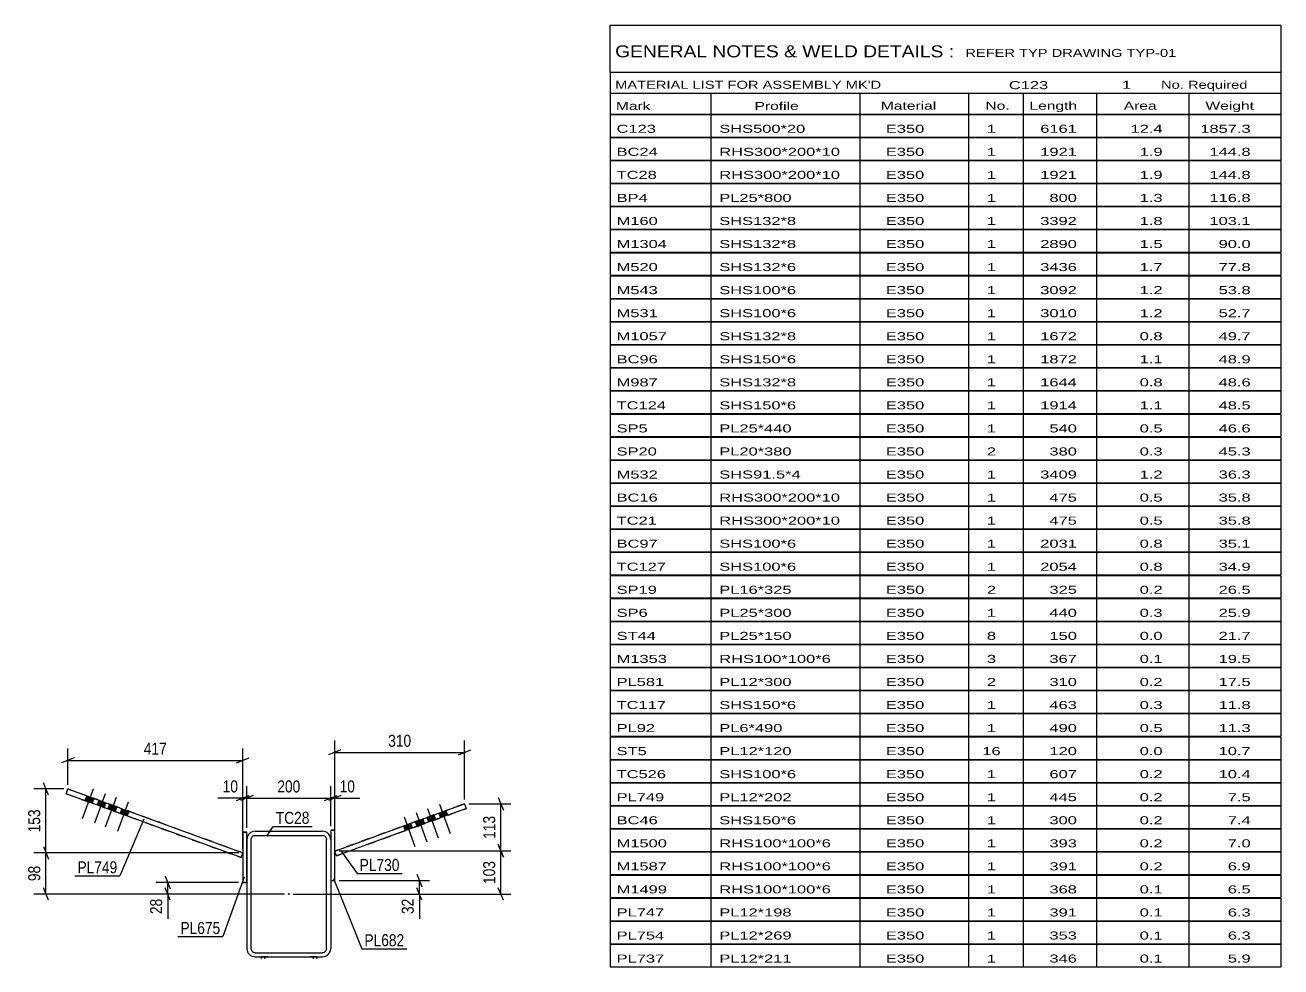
# Model space of a CAD drawing. Header units: millimetres. Extents: x -282 to 907, y -340 to 501.
# Drawn here: x 442.7 to 742.3, y -131.9 to 92.8 of the extents above; entities that cross this region are included whole.
import ezdxf

# ---------------------------------------------------------------- set-up
doc = ezdxf.new("R2010")
doc.units = ezdxf.units.MM
doc.linetypes.add('DXK_LINE_DOT2', pattern=[3.9198, 1.9599, -1.9599])
doc.linetypes.add('DXK_LINE_DOT3', pattern=[5.9187, 2.979, -0.9799, 0.9799, -0.9799])
doc.styles.add('Arial Narrow', font='ARIALN.TTF', dxfattribs={"height": 0.2})

# ---------------------------------------------------------------- blocks, each defined once
blk = doc.blocks.new('Bolt-284934793-63487 - 63347')
at = {"linetype": 'Continuous'}
for points in [[(538.91, -97.38), (540.6, -96.76), (540.19, -95.63), (538.5, -96.25)], [(541.78, -96.33), (543.47, -95.72), (543.06, -94.59), (541.37, -95.21)], [(533.39, -99.39), (535.08, -98.77), (534.67, -97.64), (532.98, -98.26)], [(536.26, -98.34), (537.95, -97.73), (537.54, -96.6), (535.85, -97.21)]]:
    blk.add_hatch(color=1, dxfattribs=at).paths.add_polyline_path(points)
at = {"color": 1, "linetype": 'Continuous'}
for p, q in [((536.01, -95.03), (538.57, -102.07)), ((538.66, -94.06), (541.22, -101.11)), ((540.19, -95.63), (540.6, -96.76)), ((541.37, -95.21), (541.78, -96.33)), ((541.53, -93.02), (544.09, -100.07)), ((543.06, -94.59), (543.47, -95.72)), ((532.98, -98.26), (533.39, -99.39)), ((533.14, -96.07), (535.7, -103.12)), ((534.67, -97.64), (535.08, -98.77)), ((535.85, -97.21), (536.26, -98.34)), ((537.54, -96.6), (537.95, -97.73)), ((538.5, -96.25), (538.91, -97.38))]:
    blk.add_line(p, q, dxfattribs=at)
blk = doc.blocks.new('Part-284934793-63453 - 63347')
at = {"color": 7, "linetype": 'DXK_LINE_DOT2'}
for p, q in [((499, -129.5), (499, -129.49)), ((499, -129.49), (499, -129.5)), ((499, -129.49), (499.12, -129.49)), ((499, -129.5), (499, -129.5)), ((499.12, -129.5), (499, -129.5)), ((499.12, -129.49), (499.47, -129.49)), ((499.47, -129.5), (499.12, -129.5)), ((499.47, -129.49), (499.99, -129.49)), ((499.99, -129.5), (499.47, -129.5)), ((499.8, -129.49), (499.8, -129.97)), ((499.86, -129.49), (499.8, -129.49)), ((499.8, -129.5), (499.86, -129.5)), ((500.04, -129.49), (499.86, -129.49)), ((499.86, -129.5), (500.04, -129.5)), ((499.99, -129.49), (500.6, -129.49)), ((500.6, -129.5), (499.99, -129.5)), ((500.3, -129.49), (500.04, -129.49)), ((500.04, -129.5), (500.3, -129.5)), ((500.6, -129.49), (500.3, -129.49)), ((500.3, -129.5), (500.6, -129.5)), ((500.6, -129.49), (510.6, -129.49)), ((500.6, -129.49), (510.6, -129.49)), ((500.6, -129.5), (510.6, -129.5)), ((500.6, -129.5), (510.6, -129.5)), ((510.91, -129.49), (510.6, -129.49)), ((510.6, -129.49), (511.21, -129.49)), ((510.6, -129.5), (510.91, -129.5)), ((511.21, -129.5), (510.6, -129.5)), ((511.17, -129.49), (510.91, -129.49)), ((510.91, -129.5), (511.17, -129.5)), ((511.34, -129.49), (511.17, -129.49)), ((511.17, -129.5), (511.34, -129.5)), ((511.21, -129.49), (511.73, -129.49)), ((511.73, -129.5), (511.21, -129.5)), ((511.4, -129.49), (511.34, -129.49)), ((511.34, -129.5), (511.4, -129.5)), ((511.4, -129.49), (511.4, -129.97)), ((511.73, -129.49), (512.08, -129.49)), ((512.08, -129.5), (511.73, -129.5)), ((512.08, -129.49), (512.2, -129.49)), ((512.2, -129.5), (512.08, -129.5)), ((512.2, -129.49), (512.2, -129.5)), ((512.2, -129.49), (512.2, -129.5))]:
    blk.add_line(p, q, dxfattribs=at)
at = {"color": 2, "linetype": 'Continuous'}
for p, q in [((499, -129.5), (499, -129.97)), ((512.2, -129.5), (512.2, -129.97))]:
    blk.add_line(p, q, dxfattribs=at)
blk = doc.blocks.new('Part-284934793-63357 - 63347')
at = {"linetype": 'Continuous'}
blk.add_hatch(color=246, dxfattribs=at).paths.add_polyline_path([(505.6, -114.6, -1), (505.6, -114.4, -1)])
at = {"color": 2, "linetype": 'Continuous'}
for p, q in [((495.75, -100.73), (495.6, -101.5)), ((495.6, -101.5), (495.6, -127.5)), ((496.6, -101.5), (496.68, -101.12)), ((496.6, -101.5), (496.6, -101.5)), ((496.6, -127.5), (496.6, -101.5)), ((497.6, -99.5), (496.84, -99.65)), ((497.22, -100.57), (497.6, -100.5)), ((497.6, -99.5), (513.6, -99.5)), ((497.6, -99.5), (497.6, -99.5)), ((497.6, -100.5), (497.6, -100.5)), ((497.6, -100.5), (513.6, -100.5)), ((513.6, -99.5), (513.6, -99.5)), ((514.37, -99.65), (513.6, -99.5)), ((513.6, -100.5), (513.6, -100.5)), ((513.6, -100.5), (513.98, -100.57)), ((514.53, -101.12), (514.6, -101.5)), ((514.6, -101.5), (514.6, -101.5)), ((514.6, -127.5), (514.6, -101.5)), ((515.6, -101.5), (515.45, -100.73)), ((515.6, -101.5), (515.6, -127.5)), ((495.6, -127.5), (495.75, -128.26)), ((496.6, -127.5), (496.6, -127.5)), ((496.68, -127.88), (496.6, -127.5)), ((497.6, -128.5), (497.22, -128.42)), ((497.6, -128.5), (497.6, -128.5)), ((497.6, -128.5), (513.6, -128.5)), ((513.98, -128.42), (513.6, -128.5)), ((513.6, -128.5), (513.6, -128.5)), ((514.6, -127.5), (514.53, -127.88)), ((514.6, -127.5), (514.6, -127.5)), ((515.45, -128.26), (515.6, -127.5)), ((496.84, -129.35), (497.6, -129.5)), ((497.6, -129.5), (513.6, -129.5)), ((497.6, -129.5), (497.6, -129.5)), ((513.6, -129.5), (514.37, -129.35)), ((513.6, -129.5), (513.6, -129.5))]:
    blk.add_line(p, q, dxfattribs=at)
at = {"color": 7, "linetype": 'DXK_LINE_DOT3'}
blk.add_line((505.6, -114.5), (505.6, -114.5), dxfattribs=at)
at = {"color": 246, "linetype": 'DXK_LINE_DOT2'}
blk.add_line((505.6, -114.5), (505.6, -114.5), dxfattribs=at)
at = {"color": 246, "linetype": 'Continuous'}
blk.add_circle((505.6, -114.5), 0.1, dxfattribs=at)
at = {"color": 2, "linetype": 'Continuous'}
for centre, radius, start, end in [((497.6, -101.5), 2, 112.5, 157.5), ((497.6, -101.5), 1, 112.5, 157.5), ((513.6, -101.5), 1, 22.5, 67.5), ((513.6, -101.5), 2, 22.5, 67.5), ((497.6, -127.5), 2, 202.5, 247.5), ((497.6, -127.5), 1, 202.5, 247.5), ((513.6, -127.5), 1, 292.5, 337.5), ((513.6, -127.5), 2, 292.5, 337.5)]:
    blk.add_arc(centre, radius, start, end, dxfattribs=at)
blk = doc.blocks.new('Part-284934793-63458 - 63347')
at = {"color": 2, "linetype": 'Continuous'}
for p, q in [((516.55, -104.24), (539.55, -95.87)), ((539.55, -95.87), (547.55, -92.95)), ((539.96, -96.99), (539.55, -95.87)), ((547.96, -94.08), (539.96, -96.99)), ((547.96, -94.08), (547.55, -92.95)), ((539.96, -96.99), (516.96, -105.36)), ((516.96, -105.36), (516.55, -104.24)), ((516.55, -104.24), (516.55, -104.24)), ((516.96, -105.36), (516.96, -105.36))]:
    blk.add_line(p, q, dxfattribs=at)
at = {"color": 7, "linetype": 'DXK_LINE_DOT2'}
for p, q in [((547.55, -92.95), (535.82, -97.22)), ((536.23, -98.35), (547.96, -94.08)), ((535.82, -97.22), (516.55, -104.24)), ((516.96, -105.36), (536.23, -98.35)), ((536.23, -98.35), (535.82, -97.22)), ((516.96, -105.36), (516.55, -104.24))]:
    blk.add_line(p, q, dxfattribs=at)
blk = doc.blocks.new('Part-284934793-63418 - 63347')
at = {"color": 2, "linetype": 'Continuous'}
for p, q in [((516.6, -99.27), (515.6, -99.27)), ((515.6, -99.27), (515.6, -111.27)), ((516.6, -111.27), (516.6, -99.27)), ((515.6, -111.27), (516.6, -111.27)), ((516.6, -111.27), (516.6, -111.27))]:
    blk.add_line(p, q, dxfattribs=at)
at = {"color": 7, "linetype": 'DXK_LINE_DOT2'}
for p, q in [((515.6, -99.27), (516.6, -99.27)), ((515.6, -111.27), (516.6, -111.27)), ((516.6, -111.27), (516.6, -111.27))]:
    blk.add_line(p, q, dxfattribs=at)
blk = doc.blocks.new('Part-284934793-63438 - 63347')
at = {"color": 2, "linetype": 'Continuous'}
for p, q in [((494.6, -99.72), (494.6, -99.72)), ((494.6, -99.72), (494.6, -111.72)), ((495.6, -99.72), (494.6, -99.72)), ((495.6, -99.72), (495.6, -99.72)), ((495.6, -111.72), (495.6, -99.72)), ((494.6, -111.72), (494.6, -111.72)), ((495.6, -111.72), (494.6, -111.72)), ((495.6, -111.72), (495.6, -111.72))]:
    blk.add_line(p, q, dxfattribs=at)
at = {"color": 7, "linetype": 'DXK_LINE_DOT2'}
for p, q in [((494.6, -99.72), (495.6, -99.72)), ((494.6, -111.72), (495.6, -111.72)), ((494.6, -111.72), (494.6, -111.72))]:
    blk.add_line(p, q, dxfattribs=at)
blk = doc.blocks.new('Part-284934793-63468 - 63347')
at = {"color": 2, "linetype": 'Continuous'}
for p, q in [((452.48, -90.56), (452.89, -89.43)), ((452.89, -89.43), (460.4, -92.17)), ((459.98, -93.3), (452.48, -90.56)), ((460.4, -92.17), (459.98, -93.3)), ((460.4, -92.17), (494.65, -104.69)), ((494.24, -105.81), (459.98, -93.3)), ((494.24, -105.81), (494.65, -104.69)), ((494.65, -104.69), (494.65, -104.69)), ((494.24, -105.81), (494.24, -105.81))]:
    blk.add_line(p, q, dxfattribs=at)
at = {"color": 7, "linetype": 'DXK_LINE_DOT2'}
for p, q in [((464.53, -93.68), (452.89, -89.43)), ((452.48, -90.56), (464.11, -94.81)), ((464.11, -94.81), (464.53, -93.68)), ((464.11, -94.81), (494.24, -105.81)), ((494.65, -104.69), (464.53, -93.68)), ((494.24, -105.81), (494.65, -104.69))]:
    blk.add_line(p, q, dxfattribs=at)
blk = doc.blocks.new('Bolt-284934793-63497 - 63347')
at = {"linetype": 'Continuous'}
for points in [[(456.96, -92.2), (458.65, -92.81), (459.07, -91.69), (457.37, -91.07)], [(459.86, -93.25), (461.55, -93.87), (461.96, -92.74), (460.27, -92.13)], [(462.44, -94.2), (464.13, -94.81), (464.54, -93.69), (462.85, -93.07)], [(465.33, -95.25), (467.02, -95.87), (467.44, -94.74), (465.75, -94.13)]]:
    blk.add_hatch(color=1, dxfattribs=at).paths.add_polyline_path(points)
at = {"color": 1, "linetype": 'Continuous'}
for p, q in [((458.91, -89.5), (456.33, -96.54)), ((457.37, -91.07), (456.96, -92.2)), ((459.07, -91.69), (458.65, -92.81)), ((461.8, -90.56), (459.23, -97.6)), ((460.27, -92.13), (459.86, -93.25)), ((461.96, -92.74), (461.55, -93.87)), ((464.38, -91.5), (461.81, -98.55)), ((467.28, -92.56), (464.7, -99.6)), ((462.85, -93.07), (462.44, -94.2)), ((464.54, -93.69), (464.13, -94.81)), ((465.75, -94.13), (465.33, -95.25)), ((467.44, -94.74), (467.02, -95.87))]:
    blk.add_line(p, q, dxfattribs=at)
blk = doc.blocks.new('StraightDimension-284934793-63756 - 63347')
at = {"color": 7, "linetype": 'Continuous'}
for p, q in [((494.6, -98.72), (494.6, -88.75)), ((495.6, -98.72), (495.6, -88.75)), ((493.1, -92.2), (496.1, -91)), ((497.1, -91), (494.1, -92.2)), ((494.6, -91.6), (495.6, -91.6))]:
    blk.add_line(p, q, dxfattribs=at)
at = {"color": 0}
blk.add_wipeout([(494.08, -90.85), (494.08, -86.65), (489.22, -86.65), (489.22, -90.85)], dxfattribs=at)
at = {"color": 7, "linetype": 'Continuous'}
blk.add_line((494.6, -91.6), (488.7, -91.6), dxfattribs=at)
blk.add_line((494.6, -91.6), (488.7, -91.6), dxfattribs=at)
at = {"color": 3, "style": 'Arial Narrow'}
blk.add_text('10', height=2.863, dxfattribs=at).set_placement((489.82, -90.25))
blk = doc.blocks.new('StraightDimension-284934793-63603 - 63347')
at = {"color": 7, "linetype": 'Continuous'}
for p, q in [((452.89, -88.43), (452.89, -79.75)), ((494.6, -103.67), (494.6, -79.75)), ((454.39, -82), (451.39, -83.2)), ((452.89, -82.6), (494.6, -82.6)), ((493.1, -83.2), (496.1, -82))]:
    blk.add_line(p, q, dxfattribs=at)
at = {"color": 0}
blk.add_wipeout([(477.09, -81.85), (477.09, -77.65), (470.4, -77.65), (470.4, -81.85)], dxfattribs=at)
at = {"color": 3, "style": 'Arial Narrow'}
blk.add_text('417', height=2.863, dxfattribs=at).set_placement((471, -81.25))
blk = doc.blocks.new('StraightDimension-284934793-63724 - 63347')
at = {"color": 7, "linetype": 'Continuous'}
for p, q in [((516.55, -103.24), (516.55, -77.85)), ((547.55, -91.95), (547.55, -77.85)), ((518.05, -80.1), (515.05, -81.3)), ((516.55, -80.7), (547.55, -80.7)), ((546.05, -81.3), (549.05, -80.1))]:
    blk.add_line(p, q, dxfattribs=at)
at = {"color": 0}
blk.add_wipeout([(535.39, -79.95), (535.39, -75.75), (528.71, -75.75), (528.71, -79.95)], dxfattribs=at)
at = {"color": 3, "style": 'Arial Narrow'}
blk.add_text('310', height=2.863, dxfattribs=at).set_placement((529.31, -79.35))
blk = doc.blocks.new('StraightDimension-284934793-63555 - 63347')
at = {"color": 7, "linetype": 'Continuous'}
for p, q in [((476.11, -110.22), (477.31, -113.22)), ((493.6, -111.72), (473.86, -111.72)), ((477.31, -116), (476.11, -113)), ((476.71, -114.5), (476.71, -111.72)), ((504.6, -114.5), (473.86, -114.5))]:
    blk.add_line(p, q, dxfattribs=at)
at = {"color": 0}
blk.add_wipeout([(475.96, -115.02), (471.76, -115.02), (471.76, -119.88), (475.96, -119.88)], dxfattribs=at)
at = {"color": 7, "linetype": 'Continuous'}
blk.add_line((476.71, -114.5), (476.71, -120.41), dxfattribs=at)
blk.add_line((476.71, -114.5), (476.71, -120.41), dxfattribs=at)
at = {"color": 3, "style": 'Arial Narrow'}
blk.add_text('28', height=2.863, rotation=90.0002, dxfattribs=at).set_placement((475.36, -119.28))
blk = doc.blocks.new('StraightDimension-284934793-63636 - 63347')
at = {"color": 7, "linetype": 'Continuous'}
for p, q in [((536.15, -109.77), (537.35, -112.77)), ((517.6, -111.27), (539.15, -111.27)), ((537.35, -116), (536.15, -113)), ((536.75, -114.5), (536.75, -111.27)), ((506.6, -114.5), (539.15, -114.5))]:
    blk.add_line(p, q, dxfattribs=at)
at = {"color": 0}
blk.add_wipeout([(536, -115.02), (531.8, -115.02), (531.8, -119.88), (536, -119.88)], dxfattribs=at)
at = {"color": 7, "linetype": 'Continuous'}
blk.add_line((536.75, -114.5), (536.75, -120.41), dxfattribs=at)
blk.add_line((536.75, -114.5), (536.75, -120.41), dxfattribs=at)
at = {"color": 3, "style": 'Arial Narrow'}
blk.add_text('32', height=2.863, rotation=90.0002, dxfattribs=at).set_placement((535.4, -119.28))
blk = doc.blocks.new('StraightDimension-284934793-63572 - 63347')
at = {"color": 7, "linetype": 'Continuous'}
for p, q in [((451.89, -89.43), (444.78, -89.43)), ((448.23, -90.93), (447.03, -87.93)), ((447.63, -104.69), (447.63, -89.43)), ((493.65, -104.69), (444.78, -104.69)), ((447.03, -103.19), (448.23, -106.19))]:
    blk.add_line(p, q, dxfattribs=at)
at = {"color": 0}
blk.add_wipeout([(446.88, -93.72), (442.68, -93.72), (442.68, -100.4), (446.88, -100.4)], dxfattribs=at)
at = {"color": 3, "style": 'Arial Narrow'}
blk.add_text('153', height=2.863, rotation=90.0002, dxfattribs=at).set_placement((446.28, -99.8))
blk = doc.blocks.new('StraightDimension-284934793-63573 - 63347')
at = {"color": 7, "linetype": 'Continuous'}
for p, q in [((493.65, -104.69), (444.78, -104.69)), ((447.03, -103.19), (448.23, -106.19)), ((447.63, -114.5), (447.63, -104.69)), ((448.23, -116), (447.03, -113)), ((504.6, -114.5), (444.78, -114.5))]:
    blk.add_line(p, q, dxfattribs=at)
at = {"color": 0}
blk.add_wipeout([(446.88, -107.16), (442.68, -107.16), (442.68, -112.02), (446.88, -112.02)], dxfattribs=at)
at = {"color": 3, "style": 'Arial Narrow'}
blk.add_text('98', height=2.863, rotation=90.0002, dxfattribs=at).set_placement((446.28, -111.42))
blk = doc.blocks.new('StraightDimension-284934793-63684 - 63347')
at = {"color": 7, "linetype": 'Continuous'}
for p, q in [((555.59, -91.45), (556.79, -94.45)), ((548.55, -92.95), (558.59, -92.95)), ((556.19, -104.22), (556.19, -92.95)), ((517.6, -104.22), (558.59, -104.22)), ((556.79, -105.72), (555.59, -102.72))]:
    blk.add_line(p, q, dxfattribs=at)
at = {"color": 0}
blk.add_wipeout([(555.44, -95.24), (551.24, -95.24), (551.24, -101.93), (555.44, -101.93)], dxfattribs=at)
at = {"color": 3, "style": 'Arial Narrow'}
blk.add_text('113', height=2.863, rotation=90.0002, dxfattribs=at).set_placement((554.84, -101.33))
blk = doc.blocks.new('StraightDimension-284934793-63685 - 63347')
at = {"color": 7, "linetype": 'Continuous'}
for p, q in [((517.6, -104.22), (558.59, -104.22)), ((555.59, -102.72), (556.79, -105.72)), ((556.19, -114.5), (556.19, -104.22)), ((556.79, -116), (555.59, -113)), ((506.6, -114.5), (558.59, -114.5))]:
    blk.add_line(p, q, dxfattribs=at)
at = {"color": 0}
blk.add_wipeout([(555.44, -106.02), (551.24, -106.02), (551.24, -112.7), (555.44, -112.7)], dxfattribs=at)
at = {"color": 3, "style": 'Arial Narrow'}
blk.add_text('103', height=2.863, rotation=90.0002, dxfattribs=at).set_placement((554.84, -112.1))
blk = doc.blocks.new('StraightDimension-284934793-63754 - 63347')
at = {"color": 7, "linetype": 'Continuous'}
for p, q in [((515.6, -98.27), (515.6, -88.75)), ((516.6, -98.27), (516.6, -88.75)), ((514.1, -92.2), (517.1, -91)), ((518.1, -91), (515.1, -92.2)), ((515.6, -91.6), (516.6, -91.6))]:
    blk.add_line(p, q, dxfattribs=at)
at = {"color": 0}
blk.add_wipeout([(521.98, -90.85), (521.98, -86.65), (517.13, -86.65), (517.13, -90.85)], dxfattribs=at)
at = {"color": 7, "linetype": 'Continuous'}
blk.add_line((516.6, -91.6), (522.51, -91.6), dxfattribs=at)
blk.add_line((516.6, -91.6), (522.51, -91.6), dxfattribs=at)
at = {"color": 3, "style": 'Arial Narrow'}
blk.add_text('10', height=2.863, dxfattribs=at).set_placement((517.73, -90.25))
blk = doc.blocks.new('StraightDimension-284934793-63755 - 63347')
at = {"color": 7, "linetype": 'Continuous'}
for p, q in [((495.6, -98.72), (495.6, -88.75)), ((515.6, -98.27), (515.6, -88.75)), ((497.1, -91), (494.1, -92.2)), ((495.6, -91.6), (515.6, -91.6)), ((514.1, -92.2), (517.1, -91))]:
    blk.add_line(p, q, dxfattribs=at)
at = {"color": 0}
blk.add_wipeout([(508.94, -90.85), (508.94, -86.65), (502.26, -86.65), (502.26, -90.85)], dxfattribs=at)
at = {"color": 3, "style": 'Arial Narrow'}
blk.add_text('200', height=2.863, dxfattribs=at).set_placement((502.86, -90.25))
blk = doc.blocks.new('Unknown-284934793-69034')
at = {"color": 7, "linetype": 'Continuous'}
for p, q in [((582.31, 92.84), (742.31, 92.84)), ((582.31, 81.59), (582.31, 92.84)), ((742.31, 92.84), (742.31, 81.59)), ((582.31, 81.59), (742.31, 81.59)), ((582.31, 81.59), (582.31, 76.59)), ((742.31, 81.59), (742.31, 76.59)), ((582.31, 76.59), (742.31, 76.59)), ((582.31, 76.59), (582.31, 71.59)), ((606.31, 76.59), (606.31, 71.59)), ((641.81, 76.59), (641.81, 71.59)), ((667.81, 76.59), (667.81, 71.59)), ((680.81, 76.59), (680.81, 71.59)), ((698.31, 76.59), (698.31, 71.59)), ((720.31, 76.59), (720.31, 71.59)), ((742.31, 76.59), (742.31, 71.59)), ((582.31, 71.59), (742.31, 71.59)), ((582.31, 71.54), (582.31, 66.14)), ((582.31, 71.54), (742.31, 71.54)), ((606.31, 71.59), (606.31, 66.09)), ((641.81, 71.59), (641.81, 66.09)), ((667.81, 71.59), (667.81, 66.09)), ((680.81, 71.59), (680.81, 66.09)), ((698.31, 71.59), (698.31, 66.09)), ((720.31, 71.59), (720.31, 66.09)), ((742.31, 71.54), (742.31, 66.14)), ((582.31, 66.14), (742.31, 66.14)), ((582.31, 66.04), (582.31, 60.64)), ((582.31, 66.04), (742.31, 66.04)), ((606.31, 66.09), (606.31, 60.59)), ((641.81, 66.09), (641.81, 60.59)), ((667.81, 66.09), (667.81, 60.59)), ((680.81, 66.09), (680.81, 60.59)), ((698.31, 66.09), (698.31, 60.59)), ((720.31, 66.09), (720.31, 60.59)), ((742.31, 66.04), (742.31, 60.64)), ((582.31, 60.64), (742.31, 60.64)), ((582.31, 60.54), (582.31, 55.14)), ((582.31, 60.54), (742.31, 60.54)), ((606.31, 60.59), (606.31, 55.09)), ((641.81, 60.59), (641.81, 55.09)), ((667.81, 60.59), (667.81, 55.09)), ((680.81, 60.59), (680.81, 55.09)), ((698.31, 60.59), (698.31, 55.09)), ((720.31, 60.59), (720.31, 55.09)), ((742.31, 60.54), (742.31, 55.14)), ((582.31, 55.14), (742.31, 55.14)), ((582.31, 55.04), (582.31, 49.64)), ((582.31, 55.04), (742.31, 55.04)), ((606.31, 55.09), (606.31, 49.59)), ((641.81, 55.09), (641.81, 49.59)), ((667.81, 55.09), (667.81, 49.59)), ((680.81, 55.09), (680.81, 49.59)), ((698.31, 55.09), (698.31, 49.59)), ((720.31, 55.09), (720.31, 49.59)), ((742.31, 55.04), (742.31, 49.64)), ((582.31, 49.64), (742.31, 49.64)), ((582.31, 49.54), (582.31, 44.14)), ((582.31, 49.54), (742.31, 49.54)), ((606.31, 49.59), (606.31, 44.09)), ((641.81, 49.59), (641.81, 44.09)), ((667.81, 49.59), (667.81, 44.09)), ((680.81, 49.59), (680.81, 44.09)), ((698.31, 49.59), (698.31, 44.09)), ((720.31, 49.59), (720.31, 44.09)), ((742.31, 49.54), (742.31, 44.14)), ((582.31, 44.14), (742.31, 44.14)), ((582.31, 44.04), (582.31, 38.64)), ((582.31, 44.04), (742.31, 44.04)), ((606.31, 44.09), (606.31, 38.59)), ((641.81, 44.09), (641.81, 38.59)), ((667.81, 44.09), (667.81, 38.59)), ((680.81, 44.09), (680.81, 38.59)), ((698.31, 44.09), (698.31, 38.59)), ((720.31, 44.09), (720.31, 38.59)), ((742.31, 44.04), (742.31, 38.64)), ((582.31, 38.64), (742.31, 38.64)), ((582.31, 38.54), (582.31, 33.14)), ((582.31, 38.54), (742.31, 38.54)), ((606.31, 38.59), (606.31, 33.09)), ((641.81, 38.59), (641.81, 33.09)), ((667.81, 38.59), (667.81, 33.09)), ((680.81, 38.59), (680.81, 33.09)), ((698.31, 38.59), (698.31, 33.09)), ((720.31, 38.59), (720.31, 33.09)), ((742.31, 38.54), (742.31, 33.14)), ((582.31, 33.14), (742.31, 33.14)), ((582.31, 33.04), (582.31, 27.64)), ((582.31, 33.04), (742.31, 33.04)), ((606.31, 33.09), (606.31, 27.59)), ((641.81, 33.09), (641.81, 27.59)), ((667.81, 33.09), (667.81, 27.59)), ((680.81, 33.09), (680.81, 27.59)), ((698.31, 33.09), (698.31, 27.59)), ((720.31, 33.09), (720.31, 27.59)), ((742.31, 33.04), (742.31, 27.64)), ((582.31, 27.64), (742.31, 27.64)), ((582.31, 27.54), (582.31, 22.14)), ((582.31, 27.54), (742.31, 27.54)), ((606.31, 27.59), (606.31, 22.09)), ((641.81, 27.59), (641.81, 22.09)), ((667.81, 27.59), (667.81, 22.09)), ((680.81, 27.59), (680.81, 22.09)), ((698.31, 27.59), (698.31, 22.09)), ((720.31, 27.59), (720.31, 22.09)), ((742.31, 27.54), (742.31, 22.14)), ((582.31, 22.14), (742.31, 22.14)), ((582.31, 22.04), (582.31, 16.64)), ((582.31, 22.04), (742.31, 22.04)), ((606.31, 22.09), (606.31, 16.59)), ((641.81, 22.09), (641.81, 16.59)), ((667.81, 22.09), (667.81, 16.59)), ((680.81, 22.09), (680.81, 16.59)), ((698.31, 22.09), (698.31, 16.59)), ((720.31, 22.09), (720.31, 16.59)), ((742.31, 22.04), (742.31, 16.64)), ((582.31, 16.64), (742.31, 16.64)), ((582.31, 16.54), (582.31, 11.14)), ((582.31, 16.54), (742.31, 16.54)), ((606.31, 16.59), (606.31, 11.09)), ((641.81, 16.59), (641.81, 11.09)), ((667.81, 16.59), (667.81, 11.09)), ((680.81, 16.59), (680.81, 11.09)), ((698.31, 16.59), (698.31, 11.09)), ((720.31, 16.59), (720.31, 11.09)), ((742.31, 16.54), (742.31, 11.14)), ((582.31, 11.14), (742.31, 11.14)), ((582.31, 11.04), (582.31, 5.64)), ((582.31, 11.04), (742.31, 11.04)), ((606.31, 11.09), (606.31, 5.59)), ((641.81, 11.09), (641.81, 5.59)), ((667.81, 11.09), (667.81, 5.59)), ((680.81, 11.09), (680.81, 5.59)), ((698.31, 11.09), (698.31, 5.59)), ((720.31, 11.09), (720.31, 5.59)), ((742.31, 11.04), (742.31, 5.64)), ((582.31, 5.64), (742.31, 5.64)), ((582.31, 5.54), (582.31, 0.14)), ((582.31, 5.54), (742.31, 5.54)), ((606.31, 5.59), (606.31, 0.09)), ((641.81, 5.59), (641.81, 0.09)), ((667.81, 5.59), (667.81, 0.09)), ((680.81, 5.59), (680.81, 0.09)), ((698.31, 5.59), (698.31, 0.09)), ((720.31, 5.59), (720.31, 0.09)), ((742.31, 5.54), (742.31, 0.14)), ((582.31, 0.14), (742.31, 0.14)), ((582.31, 0.04), (582.31, -5.36)), ((582.31, 0.04), (742.31, 0.04)), ((606.31, 0.09), (606.31, -5.41)), ((641.81, 0.09), (641.81, -5.41)), ((667.81, 0.09), (667.81, -5.41)), ((680.81, 0.09), (680.81, -5.41)), ((698.31, 0.09), (698.31, -5.41)), ((720.31, 0.09), (720.31, -5.41)), ((742.31, 0.04), (742.31, -5.36)), ((582.31, -5.36), (742.31, -5.36)), ((582.31, -5.46), (582.31, -10.86)), ((582.31, -5.46), (742.31, -5.46)), ((606.31, -5.41), (606.31, -10.91)), ((641.81, -5.41), (641.81, -10.91)), ((667.81, -5.41), (667.81, -10.91)), ((680.81, -5.41), (680.81, -10.91)), ((698.31, -5.41), (698.31, -10.91)), ((720.31, -5.41), (720.31, -10.91)), ((742.31, -5.46), (742.31, -10.86)), ((582.31, -10.86), (742.31, -10.86)), ((582.31, -10.96), (582.31, -16.36)), ((582.31, -10.96), (742.31, -10.96)), ((606.31, -10.91), (606.31, -16.41)), ((641.81, -10.91), (641.81, -16.41)), ((667.81, -10.91), (667.81, -16.41)), ((680.81, -10.91), (680.81, -16.41)), ((698.31, -10.91), (698.31, -16.41)), ((720.31, -10.91), (720.31, -16.41)), ((742.31, -10.96), (742.31, -16.36)), ((582.31, -16.36), (742.31, -16.36)), ((582.31, -16.46), (582.31, -21.86)), ((582.31, -16.46), (742.31, -16.46)), ((606.31, -16.41), (606.31, -21.91)), ((641.81, -16.41), (641.81, -21.91)), ((667.81, -16.41), (667.81, -21.91)), ((680.81, -16.41), (680.81, -21.91)), ((698.31, -16.41), (698.31, -21.91)), ((720.31, -16.41), (720.31, -21.91)), ((742.31, -16.46), (742.31, -21.86)), ((582.31, -21.86), (742.31, -21.86)), ((582.31, -21.96), (582.31, -27.36)), ((582.31, -21.96), (742.31, -21.96)), ((606.31, -21.91), (606.31, -27.41)), ((641.81, -21.91), (641.81, -27.41)), ((667.81, -21.91), (667.81, -27.41)), ((680.81, -21.91), (680.81, -27.41)), ((698.31, -21.91), (698.31, -27.41)), ((720.31, -21.91), (720.31, -27.41)), ((742.31, -21.96), (742.31, -27.36)), ((582.31, -27.36), (742.31, -27.36)), ((582.31, -27.46), (582.31, -32.86)), ((582.31, -27.46), (742.31, -27.46)), ((606.31, -27.41), (606.31, -32.91)), ((641.81, -27.41), (641.81, -32.91)), ((667.81, -27.41), (667.81, -32.91)), ((680.81, -27.41), (680.81, -32.91)), ((698.31, -27.41), (698.31, -32.91)), ((720.31, -27.41), (720.31, -32.91)), ((742.31, -27.46), (742.31, -32.86)), ((582.31, -32.86), (742.31, -32.86)), ((606.31, -32.91), (606.31, -38.41)), ((641.81, -32.91), (641.81, -38.41)), ((667.81, -32.91), (667.81, -38.41)), ((680.81, -32.91), (680.81, -38.41)), ((698.31, -32.91), (698.31, -38.41)), ((720.31, -32.91), (720.31, -38.41)), ((582.31, -32.96), (582.31, -38.36)), ((582.31, -32.96), (742.31, -32.96)), ((742.31, -32.96), (742.31, -38.36)), ((582.31, -38.36), (742.31, -38.36)), ((582.31, -38.46), (582.31, -43.86)), ((582.31, -38.46), (742.31, -38.46)), ((606.31, -38.41), (606.31, -43.91)), ((641.81, -38.41), (641.81, -43.91)), ((667.81, -38.41), (667.81, -43.91)), ((680.81, -38.41), (680.81, -43.91)), ((698.31, -38.41), (698.31, -43.91)), ((720.31, -38.41), (720.31, -43.91)), ((742.31, -38.46), (742.31, -43.86)), ((582.31, -43.86), (742.31, -43.86)), ((582.31, -43.96), (582.31, -49.36)), ((582.31, -43.96), (742.31, -43.96)), ((606.31, -43.91), (606.31, -49.41)), ((641.81, -43.91), (641.81, -49.41)), ((667.81, -43.91), (667.81, -49.41)), ((680.81, -43.91), (680.81, -49.41)), ((698.31, -43.91), (698.31, -49.41)), ((720.31, -43.91), (720.31, -49.41)), ((742.31, -43.96), (742.31, -49.36)), ((582.31, -49.36), (742.31, -49.36)), ((582.31, -49.46), (582.31, -54.86)), ((582.31, -49.46), (742.31, -49.46)), ((606.31, -49.41), (606.31, -54.91)), ((641.81, -49.41), (641.81, -54.91)), ((667.81, -49.41), (667.81, -54.91)), ((680.81, -49.41), (680.81, -54.91)), ((698.31, -49.41), (698.31, -54.91)), ((720.31, -49.41), (720.31, -54.91)), ((742.31, -49.46), (742.31, -54.86)), ((582.31, -54.86), (742.31, -54.86)), ((582.31, -54.96), (582.31, -60.36)), ((582.31, -54.96), (742.31, -54.96)), ((606.31, -54.91), (606.31, -60.41)), ((641.81, -54.91), (641.81, -60.41)), ((667.81, -54.91), (667.81, -60.41)), ((680.81, -54.91), (680.81, -60.41)), ((698.31, -54.91), (698.31, -60.41)), ((720.31, -54.91), (720.31, -60.41)), ((742.31, -54.96), (742.31, -60.36)), ((582.31, -60.36), (742.31, -60.36)), ((582.31, -60.46), (582.31, -65.86)), ((582.31, -60.46), (742.31, -60.46)), ((606.31, -60.41), (606.31, -65.91)), ((641.81, -60.41), (641.81, -65.91)), ((667.81, -60.41), (667.81, -65.91)), ((680.81, -60.41), (680.81, -65.91)), ((698.31, -60.41), (698.31, -65.91)), ((720.31, -60.41), (720.31, -65.91)), ((742.31, -60.46), (742.31, -65.86)), ((582.31, -65.86), (742.31, -65.86)), ((606.31, -65.91), (606.31, -71.41)), ((641.81, -65.91), (641.81, -71.41)), ((667.81, -65.91), (667.81, -71.41)), ((680.81, -65.91), (680.81, -71.41)), ((698.31, -65.91), (698.31, -71.41)), ((720.31, -65.91), (720.31, -71.41)), ((582.31, -65.96), (582.31, -71.36)), ((582.31, -65.96), (742.31, -65.96)), ((742.31, -65.96), (742.31, -71.36)), ((582.31, -71.36), (742.31, -71.36)), ((582.31, -71.46), (582.31, -76.86)), ((582.31, -71.46), (742.31, -71.46)), ((606.31, -71.41), (606.31, -76.91)), ((641.81, -71.41), (641.81, -76.91)), ((667.81, -71.41), (667.81, -76.91)), ((680.81, -71.41), (680.81, -76.91)), ((698.31, -71.41), (698.31, -76.91)), ((720.31, -71.41), (720.31, -76.91)), ((742.31, -71.46), (742.31, -76.86)), ((582.31, -76.86), (742.31, -76.86)), ((582.31, -76.96), (582.31, -82.36)), ((582.31, -76.96), (742.31, -76.96)), ((606.31, -76.91), (606.31, -82.41)), ((641.81, -76.91), (641.81, -82.41)), ((667.81, -76.91), (667.81, -82.41)), ((680.81, -76.91), (680.81, -82.41)), ((698.31, -76.91), (698.31, -82.41)), ((720.31, -76.91), (720.31, -82.41)), ((742.31, -76.96), (742.31, -82.36)), ((582.31, -82.36), (742.31, -82.36)), ((582.31, -82.46), (582.31, -87.86)), ((582.31, -82.46), (742.31, -82.46)), ((606.31, -82.41), (606.31, -87.91)), ((641.81, -82.41), (641.81, -87.91)), ((667.81, -82.41), (667.81, -87.91)), ((680.81, -82.41), (680.81, -87.91)), ((698.31, -82.41), (698.31, -87.91)), ((720.31, -82.41), (720.31, -87.91)), ((742.31, -82.46), (742.31, -87.86)), ((582.31, -87.86), (742.31, -87.86)), ((582.31, -87.96), (582.31, -93.36)), ((582.31, -87.96), (742.31, -87.96)), ((606.31, -87.91), (606.31, -93.41)), ((641.81, -87.91), (641.81, -93.41)), ((667.81, -87.91), (667.81, -93.41)), ((680.81, -87.91), (680.81, -93.41)), ((698.31, -87.91), (698.31, -93.41)), ((720.31, -87.91), (720.31, -93.41)), ((742.31, -87.96), (742.31, -93.36)), ((582.31, -93.36), (742.31, -93.36)), ((582.31, -93.46), (582.31, -98.86)), ((582.31, -93.46), (742.31, -93.46)), ((606.31, -93.41), (606.31, -98.91)), ((641.81, -93.41), (641.81, -98.91)), ((667.81, -93.41), (667.81, -98.91)), ((680.81, -93.41), (680.81, -98.91)), ((698.31, -93.41), (698.31, -98.91)), ((720.31, -93.41), (720.31, -98.91)), ((742.31, -93.46), (742.31, -98.86)), ((582.31, -98.86), (742.31, -98.86)), ((582.31, -98.96), (582.31, -104.36)), ((582.31, -98.96), (742.31, -98.96)), ((606.31, -98.91), (606.31, -104.41)), ((641.81, -98.91), (641.81, -104.41)), ((667.81, -98.91), (667.81, -104.41)), ((680.81, -98.91), (680.81, -104.41)), ((698.31, -98.91), (698.31, -104.41)), ((720.31, -98.91), (720.31, -104.41)), ((742.31, -98.96), (742.31, -104.36)), ((582.31, -104.36), (742.31, -104.36)), ((582.31, -104.46), (582.31, -109.86)), ((582.31, -104.46), (742.31, -104.46)), ((606.31, -104.41), (606.31, -109.91)), ((641.81, -104.41), (641.81, -109.91)), ((667.81, -104.41), (667.81, -109.91)), ((680.81, -104.41), (680.81, -109.91)), ((698.31, -104.41), (698.31, -109.91)), ((720.31, -104.41), (720.31, -109.91)), ((742.31, -104.46), (742.31, -109.86)), ((582.31, -109.86), (742.31, -109.86)), ((582.31, -109.96), (582.31, -115.36)), ((582.31, -109.96), (742.31, -109.96)), ((606.31, -109.91), (606.31, -115.41)), ((641.81, -109.91), (641.81, -115.41)), ((667.81, -109.91), (667.81, -115.41)), ((680.81, -109.91), (680.81, -115.41)), ((698.31, -109.91), (698.31, -115.41)), ((720.31, -109.91), (720.31, -115.41)), ((742.31, -109.96), (742.31, -115.36)), ((582.31, -115.36), (742.31, -115.36)), ((582.31, -115.46), (582.31, -120.86)), ((582.31, -115.46), (742.31, -115.46)), ((606.31, -115.41), (606.31, -120.91)), ((641.81, -115.41), (641.81, -120.91)), ((667.81, -115.41), (667.81, -120.91)), ((680.81, -115.41), (680.81, -120.91)), ((698.31, -115.41), (698.31, -120.91)), ((720.31, -115.41), (720.31, -120.91)), ((742.31, -115.46), (742.31, -120.86)), ((582.31, -120.86), (742.31, -120.86)), ((582.31, -120.96), (582.31, -126.36)), ((582.31, -120.96), (742.31, -120.96)), ((606.31, -120.91), (606.31, -126.41)), ((641.81, -120.91), (641.81, -126.41)), ((667.81, -120.91), (667.81, -126.41)), ((680.81, -120.91), (680.81, -126.41)), ((698.31, -120.91), (698.31, -126.41)), ((720.31, -120.91), (720.31, -126.41)), ((742.31, -120.96), (742.31, -126.36)), ((582.31, -126.36), (742.31, -126.36)), ((582.31, -126.46), (582.31, -131.86)), ((582.31, -126.46), (742.31, -126.46)), ((606.31, -126.41), (606.31, -131.91)), ((641.81, -126.41), (641.81, -131.91)), ((667.81, -126.41), (667.81, -131.91)), ((680.81, -126.41), (680.81, -131.91)), ((698.31, -126.41), (698.31, -131.91)), ((720.31, -126.41), (720.31, -131.91)), ((742.31, -126.46), (742.31, -131.86)), ((582.31, -131.86), (742.31, -131.86))]:
    blk.add_line(p, q, dxfattribs=at)
at = {"color": 7, "style": 'Arial Narrow'}
for s, height, width, p in [('GENERAL NOTES & WELD DETAILS :', 2.8633, 1.4, (583.46, 85.15)), ('REFER TYP DRAWING TYP-01', 1.9089, 1.6, (667.01, 85.25)), ("MATERIAL LIST FOR ASSEMBLY MK'D", 1.9089, 1.6, (583.46, 77.65)), ('C123', 1.909, 1.794707, (677.41, 77.56)), ('1', 1.91, 1.794707, (704.39, 77.65)), ('No. Required', 1.9089, 1.6, (713.72, 77.65)), ('Mark', 1.909, 1.7, (583.64, 72.59)), ('Profile', 1.909, 1.7, (616.72, 72.59)), ('Material', 1.909, 1.7, (646.85, 72.65)), ('No.', 1.909, 1.7, (671.81, 72.65)), ('Length', 1.909, 1.7, (682.31, 72.65)), ('Area', 1.909, 1.7, (704.81, 72.65)), ('Weight', 1.909, 1.7, (724.31, 72.65))]:
    blk.add_text(s, height=height, dxfattribs=dict(at, width=width)).set_placement(p)
at = {"color": 7, "linetype": 'Continuous', "style": 'Arial Narrow', "width": 1.794707}
for s, height, p in [('C123', 1.909, (583.81, 67.15)), ('SHS500*20', 1.909, (608.31, 67.15)), ('E350', 1.909, (648.05, 67.15)), ('1', 1.91, (672.16, 67.15)), ('6161', 1.909, (684.89, 67.15)), ('12.4', 1.909, (706.44, 67.15)), ('1857.3', 1.909, (723.08, 67.15)), ('BC24', 1.909, (583.81, 61.65)), ('RHS300*200*10', 1.9089, (608.31, 61.65)), ('E350', 1.909, (648.05, 61.65)), ('1', 1.91, (672.16, 61.65)), ('1921', 1.909, (684.89, 61.65)), ('1.9', 1.909, (708.62, 61.65)), ('144.8', 1.909, (725.26, 61.65)), ('TC28', 1.909, (583.81, 56.15)), ('RHS300*200*10', 1.9089, (608.31, 56.15)), ('E350', 1.909, (648.05, 56.15)), ('1', 1.91, (672.16, 56.15)), ('1921', 1.909, (684.89, 56.15)), ('1.9', 1.909, (708.62, 56.15)), ('144.8', 1.909, (725.26, 56.15)), ('BP4', 1.909, (583.81, 50.65)), ('PL25*800', 1.909, (608.31, 50.65)), ('E350', 1.909, (648.05, 50.65)), ('1', 1.91, (672.16, 50.65)), ('800', 1.909, (687.08, 50.65)), ('1.3', 1.909, (708.62, 50.65)), ('116.8', 1.909, (725.26, 50.65)), ('M160', 1.909, (583.81, 45.15)), ('SHS132*8', 1.909, (608.31, 45.15)), ('E350', 1.909, (648.05, 45.15)), ('1', 1.91, (672.16, 45.15)), ('3392', 1.909, (684.89, 45.15)), ('1.8', 1.909, (708.62, 45.15)), ('103.1', 1.909, (725.26, 45.15)), ('M1304', 1.909, (583.81, 39.65)), ('SHS132*8', 1.909, (608.31, 39.65)), ('E350', 1.909, (648.05, 39.65)), ('1', 1.91, (672.16, 39.65)), ('2890', 1.909, (684.89, 39.65)), ('1.5', 1.909, (708.62, 39.65)), ('90.0', 1.909, (727.45, 39.65)), ('M520', 1.909, (583.81, 34.15)), ('SHS132*6', 1.909, (608.31, 34.15)), ('E350', 1.909, (648.05, 34.15)), ('1', 1.91, (672.16, 34.15)), ('3436', 1.909, (684.89, 34.15)), ('1.7', 1.909, (708.62, 34.15)), ('77.8', 1.909, (727.45, 34.15)), ('M543', 1.909, (583.81, 28.65)), ('SHS100*6', 1.909, (608.31, 28.65)), ('E350', 1.909, (648.05, 28.65)), ('1', 1.91, (672.16, 28.65)), ('3092', 1.909, (684.89, 28.65)), ('1.2', 1.909, (708.62, 28.65)), ('53.8', 1.909, (727.45, 28.65)), ('M531', 1.909, (583.81, 23.15)), ('SHS100*6', 1.909, (608.31, 23.15)), ('E350', 1.909, (648.05, 23.15)), ('1', 1.91, (672.16, 23.15)), ('3010', 1.909, (684.89, 23.15)), ('1.2', 1.909, (708.62, 23.15)), ('52.7', 1.909, (727.45, 23.15)), ('M1057', 1.909, (583.81, 17.65)), ('SHS132*8', 1.909, (608.31, 17.65)), ('E350', 1.909, (648.05, 17.65)), ('1', 1.91, (672.16, 17.65)), ('1672', 1.909, (684.89, 17.65)), ('0.8', 1.909, (708.62, 17.65)), ('49.7', 1.909, (727.45, 17.65)), ('BC96', 1.909, (583.81, 12.15)), ('SHS150*6', 1.909, (608.31, 12.15)), ('E350', 1.909, (648.05, 12.15)), ('1', 1.91, (672.16, 12.15)), ('1872', 1.909, (684.89, 12.15)), ('1.1', 1.909, (708.62, 12.15)), ('48.9', 1.909, (727.45, 12.15)), ('M987', 1.909, (583.81, 6.65)), ('SHS132*8', 1.909, (608.31, 6.65)), ('E350', 1.909, (648.05, 6.65)), ('1', 1.91, (672.16, 6.65)), ('1644', 1.909, (684.89, 6.65)), ('0.8', 1.909, (708.62, 6.65)), ('48.6', 1.909, (727.45, 6.65)), ('TC124', 1.909, (583.81, 1.15)), ('SHS150*6', 1.909, (608.31, 1.15)), ('E350', 1.909, (648.05, 1.15)), ('1', 1.91, (672.16, 1.15)), ('1914', 1.909, (684.89, 1.15)), ('1.1', 1.909, (708.62, 1.15)), ('48.5', 1.909, (727.45, 1.15)), ('SP5', 1.909, (583.81, -4.35)), ('PL25*440', 1.909, (608.31, -4.35)), ('E350', 1.909, (648.05, -4.35)), ('1', 1.91, (672.16, -4.35)), ('540', 1.909, (687.08, -4.35)), ('0.5', 1.909, (708.62, -4.35)), ('46.6', 1.909, (727.45, -4.35)), ('SP20', 1.909, (583.81, -9.85)), ('PL20*380', 1.909, (608.31, -9.85)), ('E350', 1.909, (648.05, -9.85)), ('2', 1.91, (672.16, -9.85)), ('380', 1.909, (687.08, -9.85)), ('0.3', 1.909, (708.62, -9.85)), ('45.3', 1.909, (727.45, -9.85)), ('M532', 1.909, (583.81, -15.35)), ('SHS91.5*4', 1.909, (608.31, -15.35)), ('E350', 1.909, (648.05, -15.35)), ('1', 1.91, (672.16, -15.35)), ('3409', 1.909, (684.89, -15.35)), ('1.2', 1.909, (708.62, -15.35)), ('36.3', 1.909, (727.45, -15.35)), ('BC16', 1.909, (583.81, -20.85)), ('RHS300*200*10', 1.9089, (608.31, -20.85)), ('E350', 1.909, (648.05, -20.85)), ('1', 1.91, (672.16, -20.85)), ('475', 1.909, (687.08, -20.85)), ('0.5', 1.909, (708.62, -20.85)), ('35.8', 1.909, (727.45, -20.85)), ('TC21', 1.909, (583.81, -26.35)), ('RHS300*200*10', 1.9089, (608.31, -26.35)), ('E350', 1.909, (648.05, -26.35)), ('1', 1.91, (672.16, -26.35)), ('475', 1.909, (687.08, -26.35)), ('0.5', 1.909, (708.62, -26.35)), ('35.8', 1.909, (727.45, -26.35)), ('BC97', 1.909, (583.81, -31.85)), ('SHS100*6', 1.909, (608.31, -31.85)), ('E350', 1.909, (648.05, -31.85)), ('1', 1.91, (672.16, -31.85)), ('2031', 1.909, (684.89, -31.85)), ('0.8', 1.909, (708.62, -31.85)), ('35.1', 1.909, (727.45, -31.85)), ('TC127', 1.909, (583.81, -37.35)), ('SHS100*6', 1.909, (608.31, -37.35)), ('E350', 1.909, (648.05, -37.35)), ('1', 1.91, (672.16, -37.35)), ('2054', 1.909, (684.89, -37.35)), ('0.8', 1.909, (708.62, -37.35)), ('34.9', 1.909, (727.45, -37.35)), ('SP19', 1.909, (583.81, -42.85)), ('PL16*325', 1.909, (608.31, -42.85)), ('E350', 1.909, (648.05, -42.85)), ('2', 1.91, (672.16, -42.85)), ('325', 1.909, (687.08, -42.85)), ('0.2', 1.909, (708.62, -42.85)), ('26.5', 1.909, (727.45, -42.85)), ('SP6', 1.909, (583.81, -48.35)), ('PL25*300', 1.909, (608.31, -48.35)), ('E350', 1.909, (648.05, -48.35)), ('1', 1.91, (672.16, -48.35)), ('440', 1.909, (687.08, -48.35)), ('0.3', 1.909, (708.62, -48.35)), ('25.9', 1.909, (727.45, -48.35)), ('ST44', 1.909, (583.81, -53.85)), ('PL25*150', 1.909, (608.31, -53.85)), ('E350', 1.909, (648.05, -53.85)), ('8', 1.91, (672.16, -53.85)), ('150', 1.909, (687.08, -53.85)), ('0.0', 1.909, (708.62, -53.85)), ('21.7', 1.909, (727.45, -53.85)), ('M1353', 1.909, (583.81, -59.35)), ('RHS100*100*6', 1.9089, (608.31, -59.35)), ('E350', 1.909, (648.05, -59.35)), ('3', 1.91, (672.16, -59.35)), ('367', 1.909, (687.08, -59.35)), ('0.1', 1.909, (708.62, -59.35)), ('19.5', 1.909, (727.45, -59.35)), ('PL581', 1.909, (583.81, -64.85)), ('PL12*300', 1.909, (608.31, -64.85)), ('E350', 1.909, (648.05, -64.85)), ('2', 1.91, (672.16, -64.85)), ('310', 1.909, (687.08, -64.85)), ('0.2', 1.909, (708.62, -64.85)), ('17.5', 1.909, (727.45, -64.85)), ('TC117', 1.909, (583.81, -70.35)), ('SHS150*6', 1.909, (608.31, -70.35)), ('E350', 1.909, (648.05, -70.35)), ('1', 1.91, (672.16, -70.35)), ('463', 1.909, (687.08, -70.35)), ('0.3', 1.909, (708.62, -70.35)), ('11.8', 1.909, (727.45, -70.35)), ('PL92', 1.909, (583.81, -75.85)), ('PL6*490', 1.909, (608.31, -75.85)), ('E350', 1.909, (648.05, -75.85)), ('1', 1.91, (672.16, -75.85)), ('490', 1.909, (687.08, -75.85)), ('0.5', 1.909, (708.62, -75.85)), ('11.3', 1.909, (727.45, -75.85)), ('ST5', 1.909, (583.81, -81.35)), ('PL12*120', 1.909, (608.31, -81.35)), ('E350', 1.909, (648.05, -81.35)), ('16', 1.909, (671.07, -81.35)), ('120', 1.909, (687.08, -81.35)), ('0.0', 1.909, (708.62, -81.35)), ('10.7', 1.909, (727.45, -81.35)), ('TC526', 1.909, (583.81, -86.85)), ('SHS100*6', 1.909, (608.31, -86.85)), ('E350', 1.909, (648.05, -86.85)), ('1', 1.91, (672.16, -86.85)), ('607', 1.909, (687.08, -86.85)), ('0.2', 1.909, (708.62, -86.85)), ('10.4', 1.909, (727.45, -86.85)), ('PL749', 1.909, (583.81, -92.35)), ('PL12*202', 1.909, (608.31, -92.35)), ('E350', 1.909, (648.05, -92.35)), ('1', 1.91, (672.16, -92.35)), ('445', 1.909, (687.08, -92.35)), ('0.2', 1.909, (708.62, -92.35)), ('7.5', 1.909, (729.64, -92.35)), ('BC46', 1.909, (583.81, -97.85)), ('SHS150*6', 1.909, (608.31, -97.85)), ('E350', 1.909, (648.05, -97.85)), ('1', 1.91, (672.16, -97.85)), ('300', 1.909, (687.08, -97.85)), ('0.2', 1.909, (708.62, -97.85)), ('7.4', 1.909, (729.64, -97.85)), ('M1500', 1.909, (583.81, -103.35)), ('RHS100*100*6', 1.9089, (608.31, -103.35)), ('E350', 1.909, (648.05, -103.35)), ('1', 1.91, (672.16, -103.35)), ('393', 1.909, (687.08, -103.35)), ('0.2', 1.909, (708.62, -103.35)), ('7.0', 1.909, (729.64, -103.35)), ('M1587', 1.909, (583.81, -108.85)), ('RHS100*100*6', 1.9089, (608.31, -108.85)), ('E350', 1.909, (648.05, -108.85)), ('1', 1.91, (672.16, -108.85)), ('391', 1.909, (687.08, -108.85)), ('0.2', 1.909, (708.62, -108.85)), ('6.9', 1.909, (729.64, -108.85)), ('M1499', 1.909, (583.81, -114.35)), ('RHS100*100*6', 1.9089, (608.31, -114.35)), ('E350', 1.909, (648.05, -114.35)), ('1', 1.91, (672.16, -114.35)), ('368', 1.909, (687.08, -114.35)), ('0.1', 1.909, (708.62, -114.35)), ('6.5', 1.909, (729.64, -114.35)), ('PL747', 1.909, (583.81, -119.85)), ('PL12*198', 1.909, (608.31, -119.85)), ('E350', 1.909, (648.05, -119.85)), ('1', 1.91, (672.16, -119.85)), ('391', 1.909, (687.08, -119.85)), ('0.1', 1.909, (708.62, -119.85)), ('6.3', 1.909, (729.64, -119.85)), ('PL754', 1.909, (583.81, -125.35)), ('PL12*269', 1.909, (608.31, -125.35)), ('E350', 1.909, (648.05, -125.35)), ('1', 1.91, (672.16, -125.35)), ('353', 1.909, (687.08, -125.35)), ('0.1', 1.909, (708.62, -125.35)), ('6.3', 1.909, (729.64, -125.35)), ('PL737', 1.909, (583.81, -130.85)), ('PL12*211', 1.909, (608.31, -130.85)), ('E350', 1.909, (648.05, -130.85)), ('1', 1.91, (672.16, -130.85)), ('346', 1.909, (687.08, -130.85)), ('0.1', 1.909, (708.62, -130.85)), ('5.9', 1.909, (729.64, -130.85))]:
    blk.add_text(s, height=height, dxfattribs=at).set_placement(p)
blk = doc.blocks.new('Mark-284934793-63529 - 63347')
at = {"color": 0}
blk.add_wipeout([(510.54, -97.75), (510.54, -94.75), (502.5, -94.75), (502.5, -97.75)], dxfattribs=at)
blk.add_wipeout([(510.54, -97.75), (510.54, -94.75), (502.5, -94.75), (502.5, -97.75)], dxfattribs=at)
at = {"color": 30, "linetype": 'Continuous'}
for p, q in [((500.36, -100.67), (501.9, -98.35)), ((501.9, -98.35), (511.14, -98.35))]:
    blk.add_line(p, q, dxfattribs=at)
at = {"color": 3, "style": 'Arial Narrow'}
blk.add_text('TC28', height=2.863, dxfattribs=at).set_placement((502.5, -97.75))
blk = doc.blocks.new('Mark-284934793-63532 - 63347')
at = {"color": 0}
blk.add_wipeout([(533.15, -126.95), (533.15, -123.95), (523.64, -123.95), (523.64, -126.95)], dxfattribs=at)
blk.add_wipeout([(533.15, -126.95), (533.15, -123.95), (523.64, -123.95), (523.64, -126.95)], dxfattribs=at)
at = {"color": 30, "linetype": 'Continuous'}
for p, q in [((516.23, -110.77), (523.04, -127.55)), ((523.04, -127.55), (533.75, -127.55))]:
    blk.add_line(p, q, dxfattribs=at)
at = {"color": 3, "style": 'Arial Narrow'}
blk.add_text('PL682', height=2.863, dxfattribs=at).set_placement((523.64, -126.95))
blk = doc.blocks.new('Mark-284934793-63535 - 63347')
at = {"color": 0}
blk.add_wipeout([(489.24, -124.04), (489.24, -121.04), (479.74, -121.04), (479.74, -124.04)], dxfattribs=at)
blk.add_wipeout([(489.24, -124.04), (489.24, -121.04), (479.74, -121.04), (479.74, -124.04)], dxfattribs=at)
at = {"color": 30, "linetype": 'Continuous'}
for p in [(494.98, -110.46), (479.14, -124.64)]:
    blk.add_line(p, (489.84, -124.64), dxfattribs=at)
at = {"color": 3, "style": 'Arial Narrow'}
blk.add_text('PL675', height=2.863, dxfattribs=at).set_placement((479.74, -124.04))
blk = doc.blocks.new('Mark-284934793-63538 - 63347')
at = {"color": 0}
blk.add_wipeout([(532.01, -108.99), (532.01, -105.99), (522.51, -105.99), (522.51, -108.99)], dxfattribs=at)
blk.add_wipeout([(532.01, -108.99), (532.01, -105.99), (522.51, -105.99), (522.51, -108.99)], dxfattribs=at)
at = {"color": 30, "linetype": 'Continuous'}
for p, q in [((518.11, -104.25), (521.91, -109.59)), ((521.91, -109.59), (532.61, -109.59))]:
    blk.add_line(p, q, dxfattribs=at)
at = {"color": 3, "style": 'Arial Narrow'}
blk.add_text('PL730', height=2.863, dxfattribs=at).set_placement((522.51, -108.99))
blk = doc.blocks.new('Mark-284934793-63541 - 63347')
at = {"color": 0}
blk.add_wipeout([(464.67, -109.56), (464.67, -106.56), (455.17, -106.56), (455.17, -109.56)], dxfattribs=at)
blk.add_wipeout([(464.67, -109.56), (464.67, -106.56), (455.17, -106.56), (455.17, -109.56)], dxfattribs=at)
at = {"color": 30, "linetype": 'Continuous'}
for p in [(471.03, -96.6), (454.57, -110.16)]:
    blk.add_line(p, (465.27, -110.16), dxfattribs=at)
at = {"color": 3, "style": 'Arial Narrow'}
blk.add_text('PL749', height=2.863, dxfattribs=at).set_placement((455.17, -109.56))

msp = doc.modelspace()

# ---------------------------------------------------------------- block references
for name in ['Unknown-284934793-69034', 'Part-284934793-63468 - 63347', 'Bolt-284934793-63497 - 63347', 'Part-284934793-63458 - 63347', 'Bolt-284934793-63487 - 63347', 'Part-284934793-63438 - 63347', 'Part-284934793-63357 - 63347', 'Part-284934793-63418 - 63347', 'Part-284934793-63453 - 63347']:
    msp.add_blockref(name, (0, 0))

# ---------------------------------------------------------------- next in the draw order: block references
for name in ['StraightDimension-284934793-63724 - 63347', 'StraightDimension-284934793-63756 - 63347', 'StraightDimension-284934793-63555 - 63347', 'StraightDimension-284934793-63636 - 63347']:
    msp.add_blockref(name, (0, 0))

# ---------------------------------------------------------------- next in the draw order: block references
for name in ['StraightDimension-284934793-63603 - 63347', 'StraightDimension-284934793-63684 - 63347']:
    msp.add_blockref(name, (0, 0))

# ---------------------------------------------------------------- next in the draw order: block references
for name in ['StraightDimension-284934793-63754 - 63347', 'StraightDimension-284934793-63572 - 63347', 'StraightDimension-284934793-63685 - 63347']:
    msp.add_blockref(name, (0, 0))

# ---------------------------------------------------------------- next in the draw order: block references
for name in ['StraightDimension-284934793-63755 - 63347', 'StraightDimension-284934793-63573 - 63347', 'Mark-284934793-63532 - 63347']:
    msp.add_blockref(name, (0, 0))

# ---------------------------------------------------------------- next in the draw order: block references
for name in ['Mark-284934793-63529 - 63347', 'Mark-284934793-63541 - 63347', 'Mark-284934793-63538 - 63347', 'Mark-284934793-63535 - 63347']:
    msp.add_blockref(name, (0, 0))

doc.saveas('drawing.dxf')
